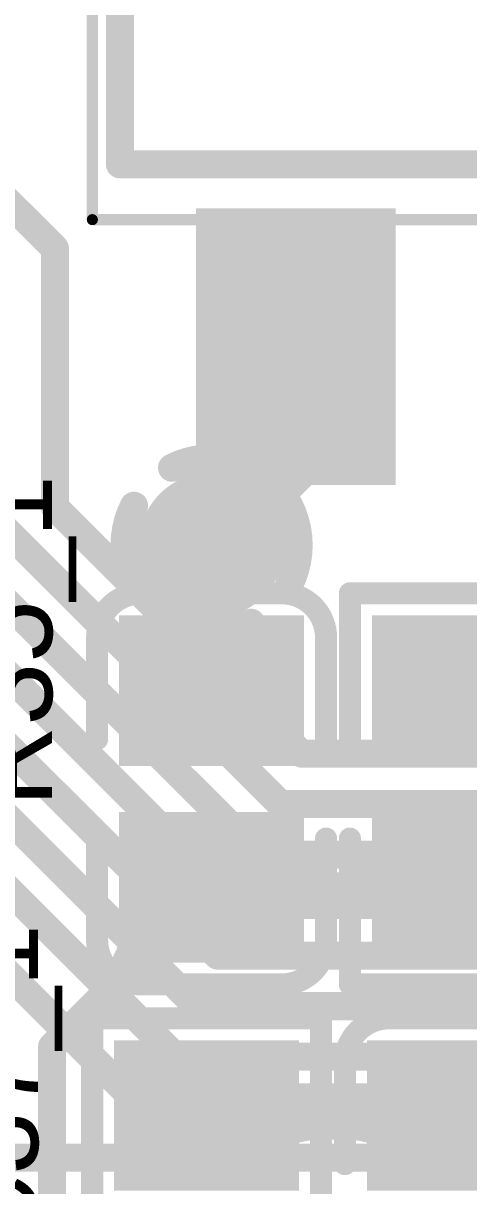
# Model space of a CAD drawing. Header units: millimetres. Extents: x 3.32 to 12.49, y 5.66 to 10.73.
# Drawn here: x 5.6717 to 5.8303, y 7.1987 to 7.6129 of the extents above; entities that cross this region are included whole.
import ezdxf

# ---------------------------------------------------------------- set-up
doc = ezdxf.new("R2010")
doc.units = ezdxf.units.MM
doc.header["$MEASUREMENT"] = 0
for name, color, linetype in [('BottomLayer', 5, 'Continuous'), ('InternalPlane1', 76, 'Continuous'), ('InternalPlane2', 16, 'Continuous'), ('Mechanical13', 56, 'Continuous'), ('MultiLayer', 9, 'Continuous'), ('TopLayer', 1, 'Continuous'), ('TopOverlay', 2, 'Continuous'), ('TopPaste', 8, 'Continuous'), ('TopSolder', 216, 'Continuous'), ('ViaHoleLayer', 16, 'Continuous')]:
    doc.layers.add(name, color=color, linetype=linetype)

# ---------------------------------------------------------------- blocks, each defined once
blk = doc.blocks.new('0805_C_258')
at = {"layer": 'TopLayer'}
for points in [[(-0.05787, -0.02894), (-0.0122, -0.02894), (-0.05787, 0.02894), (-0.0122, 0.02894)], [(0.0122, -0.02894), (0.05787, -0.02894), (0.0122, 0.02894), (0.05787, 0.02894)]]:
    blk.add_solid(points, dxfattribs=at)
at = {"layer": 'TopOverlay', "const_width": 0.00787}
for points in [[(-0.06969, 0.025, -0.414214), (-0.05394, 0.04075)], [(0.05394, 0.04075, -0.414213), (0.06969, 0.025)], [(-0.05394, -0.04075, -0.414213), (-0.06969, -0.025)], [(0.06968, -0.025, -0.414214), (0.05394, -0.04075)]]:
    blk.add_lwpolyline(points, format="xyb", dxfattribs=at)
for points in [[(-0.05394, 0.04075), (-0.01772, 0.04075)], [(0.01772, 0.04075), (0.05394, 0.04075)], [(-0.06969, 0.025), (-0.06969, -0.025)], [(0.06968, 0.025), (0.06968, -0.025)], [(-0.05394, -0.04075), (-0.01772, -0.04075)], [(0.01772, -0.04075), (0.05394, -0.04075)]]:
    blk.add_lwpolyline(points, dxfattribs=at)
at = {"layer": 'TopOverlay', "const_width": 0.00394}
for points in [[(-0.05591, 0.04075, 1), (-0.05197, 0.04075, 1)], [(-0.05591, 0.04075, 1), (-0.05197, 0.04075, 1)], [(-0.01969, 0.04075, 1), (-0.01575, 0.04075, 1)], [(0.01575, 0.04075, 1), (0.01969, 0.04075, 1)], [(0.05197, 0.04075, 1), (0.05591, 0.04075, 1)], [(0.05197, 0.04075, 1), (0.05591, 0.04075, 1)], [(-0.07165, 0.025, 1), (-0.06772, 0.025, 1)], [(-0.07165, 0.025, 1), (-0.06772, 0.025, 1)], [(0.06772, 0.025, 1), (0.07165, 0.025, 1)], [(0.06772, 0.025, 1), (0.07165, 0.025, 1)], [(-0.07165, -0.025, 1), (-0.06772, -0.025, 1)], [(-0.07165, -0.025, 1), (-0.06772, -0.025, 1)], [(0.06772, -0.025, 1), (0.07165, -0.025, 1)], [(0.06772, -0.025, 1), (0.07165, -0.025, 1)], [(-0.05591, -0.04075, 1), (-0.05197, -0.04075, 1)], [(-0.05591, -0.04075, 1), (-0.05197, -0.04075, 1)], [(-0.01969, -0.04075, 1), (-0.01575, -0.04075, 1)], [(0.01575, -0.04075, 1), (0.01969, -0.04075, 1)], [(0.05197, -0.04075, 1), (0.05591, -0.04075, 1)], [(0.05197, -0.04075, 1), (0.05591, -0.04075, 1)]]:
    blk.add_lwpolyline(points, format="xyb", close=True, dxfattribs=at)
at = {"layer": 'TopPaste'}
for points in [[(-0.05787, -0.02894), (-0.0122, -0.02894), (-0.05787, 0.02894), (-0.0122, 0.02894)], [(0.0122, -0.02894), (0.05787, -0.02894), (0.0122, 0.02894), (0.05787, 0.02894)]]:
    blk.add_solid(points, dxfattribs=at)
at = {"layer": 'TopSolder'}
for points in [[(-0.06187, -0.03294), (-0.0082, -0.03294), (-0.06187, 0.03294), (-0.0082, 0.03294)], [(0.0082, -0.03294), (0.06187, -0.03294), (0.0082, 0.03294), (0.06187, 0.03294)]]:
    blk.add_solid(points, dxfattribs=at)
blk = doc.blocks.new('0805_C_261')
at = {"layer": 'TopLayer'}
for points in [[(-0.05787, -0.02894), (-0.0122, -0.02894), (-0.05787, 0.02894), (-0.0122, 0.02894)], [(0.0122, -0.02894), (0.05787, -0.02894), (0.0122, 0.02894), (0.05787, 0.02894)]]:
    blk.add_solid(points, dxfattribs=at)
at = {"layer": 'TopOverlay', "const_width": 0.00787}
for points in [[(-0.06969, 0.025, -0.414214), (-0.05394, 0.04075)], [(0.05394, 0.04075, -0.414213), (0.06969, 0.025)], [(-0.05394, -0.04075, -0.414213), (-0.06969, -0.025)], [(0.06968, -0.025, -0.414214), (0.05394, -0.04075)]]:
    blk.add_lwpolyline(points, format="xyb", dxfattribs=at)
for points in [[(-0.01772, 0.04075), (-0.05394, 0.04075)], [(0.05394, 0.04075), (0.01772, 0.04075)], [(-0.06969, -0.025), (-0.06969, 0.025)], [(0.06968, -0.025), (0.06968, 0.025)], [(-0.01772, -0.04075), (-0.05394, -0.04075)], [(0.05394, -0.04075), (0.01772, -0.04075)]]:
    blk.add_lwpolyline(points, dxfattribs=at)
at = {"layer": 'TopOverlay', "const_width": 0.00394}
for points in [[(-0.05591, 0.04075, 1), (-0.05197, 0.04075, 1)], [(-0.05591, 0.04075, 1), (-0.05197, 0.04075, 1)], [(-0.01969, 0.04075, 1), (-0.01575, 0.04075, 1)], [(0.01575, 0.04075, 1), (0.01969, 0.04075, 1)], [(0.05197, 0.04075, 1), (0.05591, 0.04075, 1)], [(0.05197, 0.04075, 1), (0.05591, 0.04075, 1)], [(-0.07165, 0.025, 1), (-0.06772, 0.025, 1)], [(-0.07165, 0.025, 1), (-0.06772, 0.025, 1)], [(0.06772, 0.025, 1), (0.07165, 0.025, 1)], [(0.06772, 0.025, 1), (0.07165, 0.025, 1)], [(-0.07165, -0.025, 1), (-0.06772, -0.025, 1)], [(-0.07165, -0.025, 1), (-0.06772, -0.025, 1)], [(0.06772, -0.025, 1), (0.07165, -0.025, 1)], [(0.06772, -0.025, 1), (0.07165, -0.025, 1)], [(-0.05591, -0.04075, 1), (-0.05197, -0.04075, 1)], [(-0.05591, -0.04075, 1), (-0.05197, -0.04075, 1)], [(-0.01969, -0.04075, 1), (-0.01575, -0.04075, 1)], [(0.01575, -0.04075, 1), (0.01969, -0.04075, 1)], [(0.05197, -0.04075, 1), (0.05591, -0.04075, 1)], [(0.05197, -0.04075, 1), (0.05591, -0.04075, 1)]]:
    blk.add_lwpolyline(points, format="xyb", close=True, dxfattribs=at)
at = {"layer": 'TopPaste'}
for points in [[(-0.05787, -0.02894), (-0.0122, -0.02894), (-0.05787, 0.02894), (-0.0122, 0.02894)], [(0.0122, -0.02894), (0.05787, -0.02894), (0.0122, 0.02894), (0.05787, 0.02894)]]:
    blk.add_solid(points, dxfattribs=at)
at = {"layer": 'TopSolder'}
for points in [[(-0.06187, -0.03294), (-0.0082, -0.03294), (-0.06187, 0.03294), (-0.0082, 0.03294)], [(0.0082, -0.03294), (0.06187, -0.03294), (0.0082, 0.03294), (0.06187, 0.03294)]]:
    blk.add_solid(points, dxfattribs=at)
blk = doc.blocks.new('0805_R_314')
at = {"layer": 'TopLayer'}
for points in [[(-0.05787, -0.02894), (-0.0122, -0.02894), (-0.05787, 0.02894), (-0.0122, 0.02894)], [(0.0122, -0.02894), (0.05787, -0.02894), (0.0122, 0.02894), (0.05787, 0.02894)]]:
    blk.add_solid(points, dxfattribs=at)
at = {"layer": 'TopOverlay', "const_width": 0.00787}
for points in [[(-0.06968, -0.04075), (-0.06968, 0.04075)], [(-0.01772, 0.04075), (-0.06968, 0.04075)], [(0.06968, 0.04075), (0.01772, 0.04075)], [(0.06968, -0.04075), (0.06968, 0.04075)], [(-0.01772, -0.04075), (-0.06968, -0.04075)], [(0.06968, -0.04075), (0.01772, -0.04075)]]:
    blk.add_lwpolyline(points, dxfattribs=at)
at = {"layer": 'TopOverlay', "const_width": 0.00394}
for points in [[(-0.07165, 0.04075, 1), (-0.06772, 0.04075, 1)], [(-0.07165, 0.04075, 1), (-0.06772, 0.04075, 1)], [(-0.01969, 0.04075, 1), (-0.01575, 0.04075, 1)], [(0.01575, 0.04075, 1), (0.01969, 0.04075, 1)], [(0.06772, 0.04075, 1), (0.07165, 0.04075, 1)], [(0.06772, 0.04075, 1), (0.07165, 0.04075, 1)], [(-0.07165, -0.04075, 1), (-0.06772, -0.04075, 1)], [(-0.07165, -0.04075, 1), (-0.06772, -0.04075, 1)], [(-0.01969, -0.04075, 1), (-0.01575, -0.04075, 1)], [(0.01575, -0.04075, 1), (0.01969, -0.04075, 1)], [(0.06772, -0.04075, 1), (0.07165, -0.04075, 1)], [(0.06772, -0.04075, 1), (0.07165, -0.04075, 1)]]:
    blk.add_lwpolyline(points, format="xyb", close=True, dxfattribs=at)
at = {"layer": 'TopPaste'}
for points in [[(-0.05787, -0.02894), (-0.0122, -0.02894), (-0.05787, 0.02894), (-0.0122, 0.02894)], [(0.0122, -0.02894), (0.05787, -0.02894), (0.0122, 0.02894), (0.05787, 0.02894)]]:
    blk.add_solid(points, dxfattribs=at)
at = {"layer": 'TopSolder'}
for points in [[(-0.06187, -0.03294), (-0.0082, -0.03294), (-0.06187, 0.03294), (-0.0082, 0.03294)], [(0.0082, -0.03294), (0.06187, -0.03294), (0.0082, 0.03294), (0.06187, 0.03294)]]:
    blk.add_solid(points, dxfattribs=at)
blk = doc.blocks.new('SMD_8_9_0___351')
at = {"layer": 'Mechanical13', "const_width": 0.00394}
for points in [[(0.22244, 0.17717), (-0.22244, 0.17717)], [(0.22244, 0.17717), (0.22244, -0.17717)]]:
    blk.add_lwpolyline(points, dxfattribs=at)
at = {"layer": 'Mechanical13', "const_width": 0.00197}
blk.add_lwpolyline([(0.22146, 0.17717, 1), (0.22343, 0.17717, 1)], format="xyb", close=True, dxfattribs=at)
blk.add_lwpolyline([(0.22146, 0.17717, 1), (0.22343, 0.17717, 1)], format="xyb", close=True, dxfattribs=at)
at = {"layer": 'TopLayer'}
blk.add_solid([(0.1185, 0.17717), (0.1815, 0.17717), (0.1185, 0.26772), (0.1815, 0.26772)], dxfattribs=at)
at = {"layer": 'TopOverlay', "const_width": 0.01}
for points in [[(0.2126, 0.15748), (-0.2126, 0.15748)], [(0.2126, 0.15748), (0.2126, -0.15748)]]:
    blk.add_lwpolyline(points, dxfattribs=at)
at = {"layer": 'TopOverlay', "const_width": 0.005}
blk.add_lwpolyline([(0.2101, 0.15748, 1), (0.2151, 0.15748, 1)], format="xyb", close=True, dxfattribs=at)
blk.add_lwpolyline([(0.2101, 0.15748, 1), (0.2151, 0.15748, 1)], format="xyb", close=True, dxfattribs=at)
at = {"layer": 'TopPaste'}
blk.add_solid([(0.1185, 0.17717), (0.1815, 0.17717), (0.1185, 0.26772), (0.1815, 0.26772)], dxfattribs=at)
at = {"layer": 'TopSolder'}
blk.add_solid([(0.1145, 0.17317), (0.1855, 0.17317), (0.1145, 0.27172), (0.1855, 0.27172)], dxfattribs=at)
blk = doc.blocks.new('0805_L_485')
at = {"layer": 'TopLayer'}
for points in [[(-0.05787, -0.02894), (-0.0122, -0.02894), (-0.05787, 0.02894), (-0.0122, 0.02894)], [(0.0122, -0.02894), (0.05787, -0.02894), (0.0122, 0.02894), (0.05787, 0.02894)]]:
    blk.add_solid(points, dxfattribs=at)
at = {"layer": 'TopOverlay', "const_width": 0.00787}
for points in [[(-0.06968, 0.04075), (-0.06968, -0.04075)], [(-0.06968, 0.04075), (0.06968, 0.04075)], [(0.06968, 0.04075), (0.06968, -0.04075)], [(-0.06968, -0.04075), (0.06968, -0.04075)]]:
    blk.add_lwpolyline(points, dxfattribs=at)
at = {"layer": 'TopOverlay', "const_width": 0.00394}
for points in [[(-0.07165, 0.04075, 1), (-0.06772, 0.04075, 1)], [(-0.07165, 0.04075, 1), (-0.06772, 0.04075, 1)], [(0.06772, 0.04075, 1), (0.07165, 0.04075, 1)], [(0.06772, 0.04075, 1), (0.07165, 0.04075, 1)], [(-0.07165, -0.04075, 1), (-0.06772, -0.04075, 1)], [(-0.07165, -0.04075, 1), (-0.06772, -0.04075, 1)], [(0.06772, -0.04075, 1), (0.07165, -0.04075, 1)], [(0.06772, -0.04075, 1), (0.07165, -0.04075, 1)]]:
    blk.add_lwpolyline(points, format="xyb", close=True, dxfattribs=at)
at = {"layer": 'TopPaste'}
for points in [[(-0.05787, -0.02894), (-0.0122, -0.02894), (-0.05787, 0.02894), (-0.0122, 0.02894)], [(0.0122, -0.02894), (0.05787, -0.02894), (0.0122, 0.02894), (0.05787, 0.02894)]]:
    blk.add_solid(points, dxfattribs=at)
at = {"layer": 'TopSolder'}
for points in [[(-0.06187, -0.03294), (-0.0082, -0.03294), (-0.06187, 0.03294), (-0.0082, 0.03294)], [(0.0082, -0.03294), (0.06187, -0.03294), (0.0082, 0.03294), (0.06187, 0.03294)]]:
    blk.add_solid(points, dxfattribs=at)

msp = doc.modelspace()

# ---------------------------------------------------------------- linework, layer by layer
at = {"layer": 'BottomLayer', "const_width": 0.01}
for points in [[(5.56901, 7.64666), (5.68301, 7.53266)], [(5.68301, 7.4404), (5.68301, 7.53266)], [(5.51501, 7.50657), (5.74092, 7.28066)], [(5.49701, 7.49912), (5.73346, 7.26266)], [(5.47901, 7.49166), (5.72601, 7.24466)], [(5.46101, 7.47966), (5.71401, 7.22666)], [(5.60701, 7.44003), (5.74838, 7.29866)], [(5.68301, 7.4404), (5.77074, 7.35266)], [(5.66501, 7.43294), (5.76329, 7.33466)], [(5.64701, 7.42548), (5.75583, 7.31666)], [(5.77074, 7.35266), (5.90929, 7.35266)], [(5.76329, 7.33466), (5.90183, 7.33466)], [(5.75583, 7.31666), (5.89438, 7.31666)], [(5.74838, 7.29866), (5.88692, 7.29866)], [(5.74092, 7.28066), (5.87947, 7.28066)], [(5.73346, 7.26266), (5.87201, 7.26266)], [(5.72601, 7.24466), (5.86455, 7.24466)], [(5.71401, 7.22666), (5.8571, 7.22666)], [(5.51701, 7.20866), (5.84964, 7.20866)]]:
    msp.add_lwpolyline(points, dxfattribs=at)
at = {"layer": 'BottomLayer'}
for points, const_width in [([(5.68051, 7.53266, 1), (5.68551, 7.53266, 1)], 0.005), ([(5.68051, 7.53266, 1), (5.68551, 7.53266, 1)], 0.005), ([(5.68051, 7.4404, 1), (5.68551, 7.4404, 1)], 0.005), ([(5.68051, 7.4404, 1), (5.68551, 7.4404, 1)], 0.005), ([(5.73278, 7.42689, 1), (5.74478, 7.42689, 1)], 0.012), ([(5.76824, 7.35266, 1), (5.77324, 7.35266, 1)], 0.005), ([(5.76824, 7.35266, 1), (5.77324, 7.35266, 1)], 0.005), ([(5.76079, 7.33466, 1), (5.76579, 7.33466, 1)], 0.005), ([(5.76079, 7.33466, 1), (5.76579, 7.33466, 1)], 0.005), ([(5.75333, 7.31666, 1), (5.75833, 7.31666, 1)], 0.005), ([(5.75333, 7.31666, 1), (5.75833, 7.31666, 1)], 0.005), ([(5.74588, 7.29866, 1), (5.75088, 7.29866, 1)], 0.005), ([(5.74588, 7.29866, 1), (5.75088, 7.29866, 1)], 0.005), ([(5.73842, 7.28066, 1), (5.74342, 7.28066, 1)], 0.005), ([(5.73842, 7.28066, 1), (5.74342, 7.28066, 1)], 0.005), ([(5.73096, 7.26266, 1), (5.73596, 7.26266, 1)], 0.005), ([(5.73096, 7.26266, 1), (5.73596, 7.26266, 1)], 0.005), ([(5.72351, 7.24466, 1), (5.72851, 7.24466, 1)], 0.005), ([(5.72351, 7.24466, 1), (5.72851, 7.24466, 1)], 0.005), ([(5.71151, 7.22666, 1), (5.71651, 7.22666, 1)], 0.005), ([(5.71151, 7.22666, 1), (5.71651, 7.22666, 1)], 0.005)]:
    msp.add_lwpolyline(points, format="xyb", close=True, dxfattribs=dict(at, const_width=const_width))
at = {"layer": 'InternalPlane1', "const_width": 0.01}
for points in [[(5.72471, 7.45451, -0.240079), (5.75285, 7.45451)], [(5.71116, 7.41282, -0.240079), (5.71116, 7.44096)], [(5.7664, 7.44096, -0.240079), (5.7664, 7.41282)], [(5.75285, 7.39927, -0.240079), (5.72471, 7.39927)]]:
    msp.add_lwpolyline(points, format="xyb", dxfattribs=at)
at = {"layer": 'InternalPlane1', "const_width": 0.005}
for points in [[(5.72221, 7.45451, 1), (5.72721, 7.45451, 1)], [(5.75035, 7.45451, 1), (5.75535, 7.45451, 1)], [(5.70866, 7.44096, 1), (5.71366, 7.44096, 1)], [(5.7639, 7.44096, 1), (5.7689, 7.44096, 1)], [(5.70866, 7.41282, 1), (5.71366, 7.41282, 1)], [(5.7639, 7.41282, 1), (5.7689, 7.41282, 1)], [(5.72221, 7.39927, 1), (5.72721, 7.39927, 1)], [(5.75035, 7.39927, 1), (5.75535, 7.39927, 1)]]:
    msp.add_lwpolyline(points, format="xyb", close=True, dxfattribs=at)
at = {"layer": 'InternalPlane2', "const_width": 0.026}
msp.add_lwpolyline([(5.72578, 7.42689, 1), (5.75178, 7.42689, 1)], format="xyb", close=True, dxfattribs=at)
at = {"layer": 'MultiLayer', "const_width": 0.012}
msp.add_lwpolyline([(5.73278, 7.42689, 1), (5.74478, 7.42689, 1)], format="xyb", close=True, dxfattribs=at)
at = {"layer": 'TopLayer'}
for points, const_width in [([(5.76878, 7.45689), (5.76878, 7.49764)], 0.02), ([(5.73878, 7.42689), (5.76878, 7.45689)], 0.02), ([(5.73878, 7.37512), (5.73878, 7.42689)], 0.02), ([(5.82878, 7.37512), (5.84155, 7.37512)], 0.02), ([(5.68201, 7.24827), (5.73878, 7.30504)], 0.01), ([(5.73878, 7.30504), (5.82878, 7.30504)], 0.01), ([(5.68201, 7.12366), (5.68201, 7.24827)], 0.01), ([(5.73701, 7.2237), (5.73843, 7.22512)], 0.02), ([(5.73843, 7.22512), (5.91878, 7.22512)], 0.02)]:
    msp.add_lwpolyline(points, dxfattribs=dict(at, const_width=const_width))
for points, const_width in [([(5.76378, 7.49764, 1), (5.77378, 7.49764, 1)], 0.01), ([(5.76239, 7.4833, 1), (5.77239, 7.4833, 1)], 0.01), ([(5.74382, 7.47587, 1), (5.75382, 7.47587, 1)], 0.01), ([(5.76378, 7.45689, 1), (5.77378, 7.45689, 1)], 0.01), ([(5.76378, 7.45689, 1), (5.77378, 7.45689, 1)], 0.01), ([(5.75522, 7.44833, 1), (5.76522, 7.44833, 1)], 0.01), ([(5.73278, 7.42689, 1), (5.74478, 7.42689, 1)], 0.012), ([(5.73378, 7.42689, 1), (5.74378, 7.42689, 1)], 0.01), ([(5.73378, 7.42689, 1), (5.74378, 7.42689, 1)], 0.01), ([(5.73378, 7.42689, 1), (5.74378, 7.42689, 1)], 0.01), ([(5.73378, 7.4061, 1), (5.74378, 7.4061, 1)], 0.01), ([(5.73378, 7.4061, 1), (5.74378, 7.4061, 1)], 0.01), ([(5.7247, 7.38419, 1), (5.7347, 7.38419, 1)], 0.01), ([(5.74285, 7.38419, 1), (5.75286, 7.38419, 1)], 0.01), ([(5.73378, 7.37512, 1), (5.74378, 7.37512, 1)], 0.01), ([(5.82378, 7.37512, 1), (5.83378, 7.37512, 1)], 0.01), ([(5.82988, 7.36228, 1), (5.83988, 7.36228, 1)], 0.01), ([(5.75499, 7.31765, 1), (5.75999, 7.31765, 1)], 0.005), ([(5.80757, 7.31765, 1), (5.81257, 7.31765, 1)], 0.005), ([(5.71234, 7.30504, 1), (5.71734, 7.30504, 1)], 0.005), ([(5.72234, 7.30504, 1), (5.72734, 7.30504, 1)], 0.005), ([(5.73628, 7.30504, 1), (5.74128, 7.30504, 1)], 0.005), ([(5.73628, 7.30504, 1), (5.74128, 7.30504, 1)], 0.005), ([(5.77712, 7.30504, 1), (5.78212, 7.30504, 1)], 0.005), ([(5.77712, 7.30504, 1), (5.78212, 7.30504, 1)], 0.005), ([(5.78544, 7.30504, 1), (5.79044, 7.30504, 1)], 0.005), ([(5.78544, 7.30504, 1), (5.79044, 7.30504, 1)], 0.005), ([(5.82628, 7.30504, 1), (5.83128, 7.30504, 1)], 0.005), ([(5.75499, 7.29243, 1), (5.75999, 7.29243, 1)], 0.005), ([(5.80757, 7.29243, 1), (5.81257, 7.29243, 1)], 0.005), ([(5.73018, 7.2872, 1), (5.73518, 7.2872, 1)], 0.005), ([(5.71015, 7.27891, 1), (5.71515, 7.27891, 1)], 0.005), ([(5.71249, 7.28125, 1), (5.71749, 7.28125, 1)], 0.005), ([(5.69542, 7.26418, 1), (5.70042, 7.26418, 1)], 0.005), ([(5.67951, 7.24827, 1), (5.68451, 7.24827, 1)], 0.005), ([(5.67951, 7.24827, 1), (5.68451, 7.24827, 1)], 0.005), ([(5.74719, 7.23278, 1), (5.75719, 7.23278, 1)], 0.01), ([(5.80683, 7.23278, 1), (5.81683, 7.23278, 1)], 0.01), ([(5.73201, 7.2237, 1), (5.74201, 7.2237, 1)], 0.01), ([(5.73343, 7.22512, 1), (5.74343, 7.22512, 1)], 0.01), ([(5.73343, 7.22512, 1), (5.74343, 7.22512, 1)], 0.01), ([(5.76567, 7.22512, 1), (5.77567, 7.22512, 1)], 0.01), ([(5.77252, 7.22512, 1), (5.78252, 7.22512, 1)], 0.01), ([(5.7815, 7.22512, 1), (5.7915, 7.22512, 1)], 0.01), ([(5.78834, 7.22512, 1), (5.79834, 7.22512, 1)], 0.01), ([(5.74719, 7.21463, 1), (5.75719, 7.21463, 1)], 0.01), ([(5.80683, 7.21463, 1), (5.81683, 7.21463, 1)], 0.01)]:
    msp.add_lwpolyline(points, format="xyb", close=True, dxfattribs=dict(at, const_width=const_width))
for points, const_width in [([(5.76739, 7.4833, -0.300124), (5.76022, 7.44833)], 0.02), ([(5.74882, 7.47587, -0.300124), (5.73878, 7.42689)], 0.02), ([(5.73878, 7.4061, -0.198912), (5.7297, 7.38419)], 0.02), ([(5.74786, 7.38419, -0.198912), (5.73878, 7.4061)], 0.02), ([(5.83488, 7.36228, -0.198912), (5.86818, 7.34849)], 0.02), ([(5.78794, 7.30504, -0.198912), (5.75749, 7.31765)], 0.01), ([(5.81007, 7.31765, -0.198912), (5.77962, 7.30504)], 0.01), ([(5.71484, 7.30504, -0.198912), (5.69792, 7.26418)], 0.01), ([(5.72484, 7.30504, -0.198912), (5.71499, 7.28125)], 0.01), ([(5.75749, 7.29243, -0.198912), (5.78794, 7.30504)], 0.01), ([(5.77962, 7.30504, -0.198912), (5.81007, 7.29243)], 0.01), ([(5.71265, 7.27891, -0.198912), (5.73268, 7.2872)], 0.01), ([(5.77067, 7.22512, -0.198912), (5.75219, 7.23278)], 0.02), ([(5.81183, 7.23278, -0.198912), (5.79334, 7.22512)], 0.02), ([(5.75219, 7.21463, -0.198912), (5.77752, 7.22512)], 0.02), ([(5.7865, 7.22512, -0.198912), (5.81183, 7.21463)], 0.02)]:
    msp.add_lwpolyline(points, format="xyb", dxfattribs=dict(at, const_width=const_width))
at = {"layer": 'ViaHoleLayer', "const_width": 0.006}
msp.add_lwpolyline([(5.73578, 7.42689, 1), (5.74178, 7.42689, 1)], format="xyb", close=True, dxfattribs=at)

# ---------------------------------------------------------------- block references
for name, p, rotation in [('SMD_8_9_0___351', (5.91878, 7.72008), 180), ('0805_C_261', (5.73878, 7.34008), 270), ('0805_R_314', (5.82878, 7.34008), 270), ('0805_L_485', (5.73701, 7.18866), 90), ('0805_C_258', (5.82701, 7.18866), 90)]:
    msp.add_blockref(name, p, dxfattribs=dict(rotation=rotation))

# ---------------------------------------------------------------- texts
at = {"layer": 'TopOverlay'}
for s, p in [('R35_1', (5.68201, 7.33366)), ('C37_1', (5.67701, 7.17366))]:
    msp.add_text(s, height=0.03, rotation=90, dxfattribs=at).set_placement(p)

doc.saveas('drawing.dxf')
